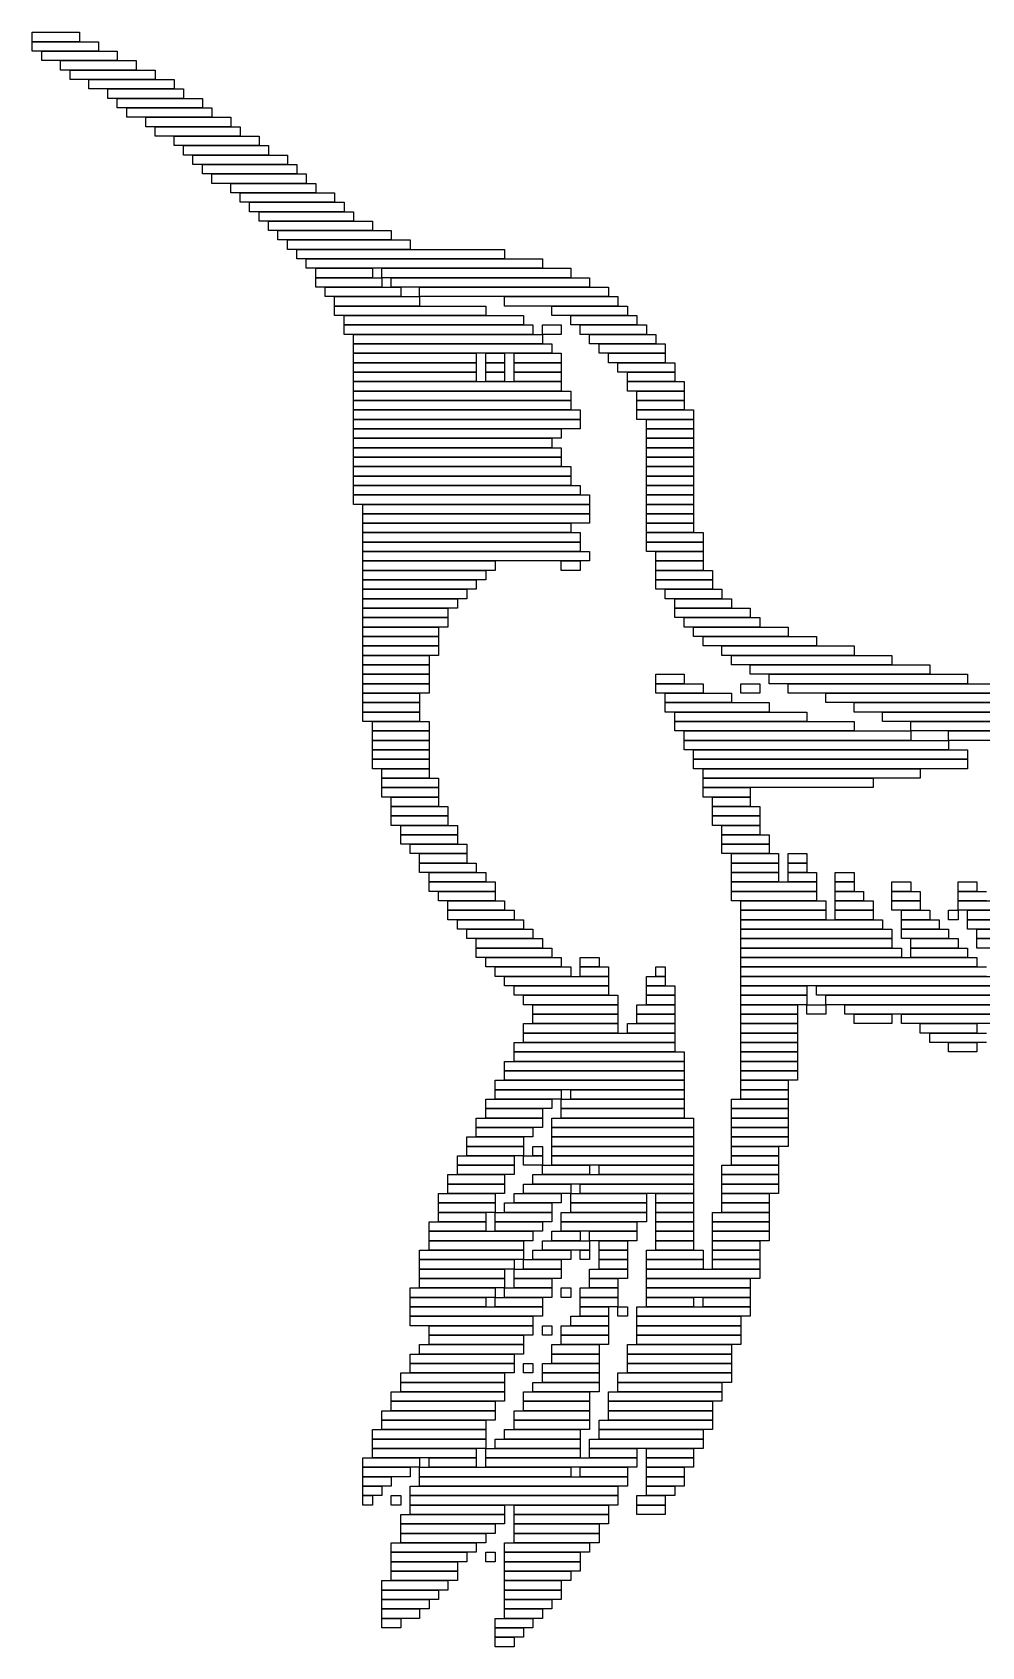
# Model space of a CAD drawing. Extents: x 425 to 599, y 427 to 598.
# Drawn here: x 425 to 525.5, y 427 to 598 of the extents above; entities that cross this region are included whole.
import ezdxf

# ---------------------------------------------------------------- set-up
doc = ezdxf.new("R2010")
doc.units = 0

msp = doc.modelspace()

# ---------------------------------------------------------------- linework, layer by layer
for p, q in [((425, 598), (430, 598)), ((425, 597), (425, 598)), ((430, 597), (425, 597)), ((425, 597), (432, 597)), ((425, 596), (425, 597)), ((430, 598), (430, 597)), ((432, 597), (432, 596)), ((432, 596), (425, 596)), ((426, 596), (434, 596)), ((426, 595), (426, 596)), ((434, 596), (434, 595)), ((434, 595), (426, 595)), ((428, 595), (436, 595)), ((428, 594), (428, 595)), ((436, 594), (428, 594)), ((429, 594), (438, 594)), ((429, 593), (429, 594)), ((436, 595), (436, 594)), ((438, 594), (438, 593)), ((438, 593), (429, 593)), ((431, 593), (440, 593)), ((431, 592), (431, 593)), ((440, 592), (431, 592)), ((433, 592), (441, 592)), ((433, 591), (433, 592)), ((440, 593), (440, 592)), ((441, 592), (441, 591)), ((441, 591), (433, 591)), ((434, 591), (443, 591)), ((434, 590), (434, 591)), ((443, 590), (434, 590)), ((435, 590), (444, 590)), ((435, 589), (435, 590)), ((443, 591), (443, 590)), ((444, 590), (444, 589)), ((444, 589), (435, 589)), ((437, 589), (446, 589)), ((437, 588), (437, 589)), ((446, 589), (446, 588)), ((446, 588), (437, 588)), ((438, 588), (447, 588)), ((438, 587), (438, 588)), ((447, 587), (438, 587)), ((440, 587), (449, 587)), ((440, 586), (440, 587)), ((447, 588), (447, 587)), ((449, 587), (449, 586)), ((449, 586), (440, 586)), ((441, 586), (450, 586)), ((441, 585), (441, 586)), ((450, 585), (441, 585)), ((442, 585), (452, 585)), ((442, 584), (442, 585)), ((450, 586), (450, 585)), ((452, 585), (452, 584)), ((452, 584), (442, 584)), ((443, 584), (453, 584)), ((443, 583), (443, 584)), ((453, 584), (453, 583)), ((453, 583), (443, 583)), ((444, 583), (454, 583)), ((444, 582), (444, 583)), ((454, 582), (444, 582)), ((446, 582), (455, 582)), ((446, 581), (446, 582)), ((454, 583), (454, 582)), ((455, 582), (455, 581)), ((455, 581), (446, 581)), ((447, 581), (457, 581)), ((447, 580), (447, 581)), ((457, 580), (447, 580)), ((448, 580), (458, 580)), ((448, 579), (448, 580)), ((457, 581), (457, 580)), ((458, 580), (458, 579)), ((458, 579), (448, 579)), ((449, 579), (459, 579)), ((449, 578), (449, 579)), ((459, 578), (449, 578)), ((450, 578), (461, 578)), ((450, 577), (450, 578)), ((459, 579), (459, 578)), ((461, 578), (461, 577)), ((461, 577), (450, 577)), ((451, 577), (463, 577)), ((451, 576), (451, 577)), ((463, 577), (463, 576)), ((463, 576), (451, 576)), ((452, 576), (465, 576)), ((452, 575), (452, 576)), ((465, 575), (452, 575)), ((453, 575), (475, 575)), ((453, 574), (453, 575)), ((465, 576), (465, 575)), ((475, 575), (475, 574)), ((475, 574), (453, 574)), ((454, 574), (479, 574)), ((454, 573), (454, 574)), ((479, 573), (454, 573)), ((455, 573), (461, 573)), ((455, 572), (455, 573)), ((461, 573), (461, 572)), ((462, 573), (482, 573)), ((462, 572), (462, 573)), ((479, 574), (479, 573)), ((482, 573), (482, 572)), ((461, 572), (455, 572)), ((455, 572), (462, 572)), ((455, 571), (455, 572)), ((482, 572), (462, 572)), ((462, 572), (462, 571)), ((463, 572), (484, 572)), ((463, 571), (463, 572)), ((484, 572), (484, 571)), ((462, 571), (455, 571)), ((456, 571), (464, 571)), ((456, 570), (456, 571)), ((464, 570), (456, 570)), ((457, 570), (466, 570)), ((457, 569), (457, 570)), ((484, 571), (463, 571)), ((464, 571), (464, 570)), ((466, 571), (486, 571)), ((466, 570), (466, 571)), ((486, 570), (466, 570)), ((466, 570), (466, 569)), ((475, 570), (487, 570)), ((475, 569), (475, 570)), ((486, 571), (486, 570)), ((487, 570), (487, 569)), ((466, 569), (457, 569)), ((457, 569), (473, 569)), ((457, 568), (457, 569)), ((473, 568), (457, 568)), ((458, 568), (477, 568)), ((458, 567), (458, 568)), ((473, 569), (473, 568)), ((487, 569), (475, 569)), ((477, 568), (477, 567)), ((480, 569), (488, 569)), ((480, 568), (480, 569)), ((488, 568), (480, 568)), ((482, 568), (489, 568)), ((482, 567), (482, 568)), ((488, 569), (488, 568)), ((489, 568), (489, 567)), ((477, 567), (458, 567)), ((458, 567), (478, 567)), ((458, 566), (458, 567)), ((478, 567), (478, 566)), ((479, 567), (481, 567)), ((479, 566), (479, 567)), ((481, 567), (481, 566)), ((489, 567), (482, 567)), ((483, 567), (490, 567)), ((483, 566), (483, 567)), ((490, 567), (490, 566)), ((478, 566), (458, 566)), ((459, 566), (479, 566)), ((459, 565), (459, 566)), ((479, 565), (459, 565)), ((459, 565), (480, 565)), ((459, 564), (459, 565)), ((481, 566), (479, 566)), ((479, 566), (479, 565)), ((480, 565), (480, 564)), ((490, 566), (483, 566)), ((484, 566), (491, 566)), ((484, 565), (484, 566)), ((491, 565), (484, 565)), ((485, 565), (492, 565)), ((485, 564), (485, 565)), ((491, 566), (491, 565)), ((492, 565), (492, 564)), ((480, 564), (459, 564)), ((459, 564), (472, 564)), ((459, 563), (459, 564)), ((472, 563), (459, 563)), ((459, 563), (472, 563)), ((459, 562), (459, 563)), ((472, 564), (472, 563)), ((472, 563), (472, 562)), ((473, 564), (475, 564)), ((473, 563), (473, 564)), ((475, 563), (473, 563)), ((473, 563), (475, 563)), ((473, 562), (473, 563)), ((475, 564), (475, 563)), ((475, 563), (475, 562)), ((476, 564), (481, 564)), ((476, 563), (476, 564)), ((481, 563), (476, 563)), ((476, 563), (481, 563)), ((476, 562), (476, 563)), ((481, 564), (481, 563)), ((481, 563), (481, 562)), ((492, 564), (485, 564)), ((486, 564), (492, 564)), ((486, 563), (486, 564)), ((492, 563), (486, 563)), ((487, 563), (493, 563)), ((487, 562), (487, 563)), ((492, 564), (492, 563)), ((493, 563), (493, 562)), ((472, 562), (459, 562)), ((459, 562), (472, 562)), ((459, 561), (459, 562)), ((472, 561), (459, 561)), ((459, 561), (481, 561)), ((459, 560), (459, 561)), ((472, 562), (472, 561)), ((475, 562), (473, 562)), ((473, 562), (475, 562)), ((473, 561), (473, 562)), ((475, 561), (473, 561)), ((475, 562), (475, 561)), ((481, 562), (476, 562)), ((476, 562), (481, 562)), ((476, 561), (476, 562)), ((481, 561), (476, 561)), ((481, 562), (481, 561)), ((481, 561), (481, 560)), ((493, 562), (487, 562)), ((488, 562), (493, 562)), ((488, 561), (488, 562)), ((493, 561), (488, 561)), ((488, 561), (494, 561)), ((488, 560), (488, 561)), ((493, 562), (493, 561)), ((494, 561), (494, 560)), ((481, 560), (459, 560)), ((459, 560), (482, 560)), ((459, 559), (459, 560)), ((482, 560), (482, 559)), ((494, 560), (488, 560)), ((489, 560), (494, 560)), ((489, 559), (489, 560)), ((494, 560), (494, 559)), ((482, 559), (459, 559)), ((459, 559), (482, 559)), ((459, 558), (459, 559)), ((482, 558), (459, 558)), ((459, 558), (483, 558)), ((459, 557), (459, 558)), ((482, 559), (482, 558)), ((483, 558), (483, 557)), ((494, 559), (489, 559)), ((489, 559), (494, 559)), ((489, 558), (489, 559)), ((494, 558), (489, 558)), ((489, 558), (495, 558)), ((489, 557), (489, 558)), ((494, 559), (494, 558)), ((495, 558), (495, 557)), ((483, 557), (459, 557)), ((459, 557), (483, 557)), ((459, 556), (459, 557)), ((483, 556), (459, 556)), ((459, 556), (481, 556)), ((459, 555), (459, 556)), ((481, 556), (481, 555)), ((483, 557), (483, 556)), ((495, 557), (489, 557)), ((490, 557), (495, 557)), ((490, 556), (490, 557)), ((495, 556), (490, 556)), ((490, 556), (495, 556)), ((490, 555), (490, 556)), ((495, 557), (495, 556)), ((495, 556), (495, 555)), ((481, 555), (459, 555)), ((459, 555), (480, 555)), ((459, 554), (459, 555)), ((480, 555), (480, 554)), ((495, 555), (490, 555)), ((490, 555), (495, 555)), ((490, 554), (490, 555)), ((495, 555), (495, 554)), ((480, 554), (459, 554)), ((459, 554), (481, 554)), ((459, 553), (459, 554)), ((481, 553), (459, 553)), ((459, 553), (481, 553)), ((459, 552), (459, 553)), ((481, 554), (481, 553)), ((481, 553), (481, 552)), ((495, 554), (490, 554)), ((490, 554), (495, 554)), ((490, 553), (490, 554)), ((495, 553), (490, 553)), ((490, 553), (495, 553)), ((490, 552), (490, 553)), ((495, 554), (495, 553)), ((495, 553), (495, 552)), ((481, 552), (459, 552)), ((459, 552), (482, 552)), ((459, 551), (459, 552)), ((482, 551), (459, 551)), ((459, 551), (482, 551)), ((459, 550), (459, 551)), ((482, 552), (482, 551)), ((482, 551), (482, 550)), ((495, 552), (490, 552)), ((490, 552), (495, 552)), ((490, 551), (490, 552)), ((495, 551), (490, 551)), ((490, 551), (495, 551)), ((490, 550), (490, 551)), ((495, 552), (495, 551)), ((495, 551), (495, 550)), ((482, 550), (459, 550)), ((459, 550), (483, 550)), ((459, 549), (459, 550)), ((483, 549), (459, 549)), ((459, 549), (484, 549)), ((459, 548), (459, 549)), ((483, 550), (483, 549)), ((484, 549), (484, 548)), ((495, 550), (490, 550)), ((490, 550), (495, 550)), ((490, 549), (490, 550)), ((495, 549), (490, 549)), ((490, 549), (495, 549)), ((490, 548), (490, 549)), ((495, 550), (495, 549)), ((495, 549), (495, 548)), ((484, 548), (459, 548)), ((460, 548), (484, 548)), ((460, 547), (460, 548)), ((484, 548), (484, 547)), ((495, 548), (490, 548)), ((490, 548), (495, 548)), ((490, 547), (490, 548)), ((495, 548), (495, 547)), ((484, 547), (460, 547)), ((460, 547), (484, 547)), ((460, 546), (460, 547)), ((484, 546), (460, 546)), ((460, 546), (482, 546)), ((460, 545), (460, 546)), ((482, 546), (482, 545)), ((484, 547), (484, 546)), ((495, 547), (490, 547)), ((490, 547), (495, 547)), ((490, 546), (490, 547)), ((495, 546), (490, 546)), ((490, 546), (495, 546)), ((490, 545), (490, 546)), ((495, 547), (495, 546)), ((495, 546), (495, 545)), ((482, 545), (460, 545)), ((460, 545), (483, 545)), ((460, 544), (460, 545)), ((483, 544), (460, 544)), ((460, 544), (483, 544)), ((460, 543), (460, 544)), ((483, 545), (483, 544)), ((483, 544), (483, 543)), ((495, 545), (490, 545)), ((490, 545), (496, 545)), ((490, 544), (490, 545)), ((496, 544), (490, 544)), ((490, 544), (496, 544)), ((490, 543), (490, 544)), ((496, 545), (496, 544)), ((496, 544), (496, 543)), ((483, 543), (460, 543)), ((460, 543), (484, 543)), ((460, 542), (460, 543)), ((484, 543), (484, 542)), ((496, 543), (490, 543)), ((491, 543), (496, 543)), ((491, 542), (491, 543)), ((496, 543), (496, 542)), ((484, 542), (460, 542)), ((460, 542), (474, 542)), ((460, 541), (460, 542)), ((474, 541), (460, 541)), ((460, 541), (473, 541)), ((460, 540), (460, 541)), ((473, 541), (473, 540)), ((474, 542), (474, 541)), ((481, 542), (483, 542)), ((481, 541), (481, 542)), ((483, 541), (481, 541)), ((483, 542), (483, 541)), ((496, 542), (491, 542)), ((491, 542), (496, 542)), ((491, 541), (491, 542)), ((496, 541), (491, 541)), ((491, 541), (497, 541)), ((491, 540), (491, 541)), ((496, 542), (496, 541)), ((497, 541), (497, 540)), ((473, 540), (460, 540)), ((460, 540), (472, 540)), ((460, 539), (460, 540)), ((472, 539), (460, 539)), ((460, 539), (471, 539)), ((460, 538), (460, 539)), ((471, 539), (471, 538)), ((472, 540), (472, 539)), ((497, 540), (491, 540)), ((491, 540), (497, 540)), ((491, 539), (491, 540)), ((497, 539), (491, 539)), ((492, 539), (498, 539)), ((492, 538), (492, 539)), ((497, 540), (497, 539)), ((498, 539), (498, 538)), ((471, 538), (460, 538)), ((460, 538), (470, 538)), ((460, 537), (460, 538)), ((470, 537), (460, 537)), ((460, 537), (469, 537)), ((460, 536), (460, 537)), ((469, 537), (469, 536)), ((470, 538), (470, 537)), ((498, 538), (492, 538)), ((493, 538), (499, 538)), ((493, 537), (493, 538)), ((499, 537), (493, 537)), ((493, 537), (501, 537)), ((493, 536), (493, 537)), ((499, 538), (499, 537)), ((501, 537), (501, 536)), ((469, 536), (460, 536)), ((460, 536), (469, 536)), ((460, 535), (460, 536)), ((469, 536), (469, 535)), ((501, 536), (493, 536)), ((494, 536), (502, 536)), ((494, 535), (494, 536)), ((502, 536), (502, 535)), ((469, 535), (460, 535)), ((460, 535), (468, 535)), ((460, 534), (460, 535)), ((468, 534), (460, 534)), ((460, 534), (468, 534)), ((460, 533), (460, 534)), ((468, 535), (468, 534)), ((468, 534), (468, 533)), ((502, 535), (494, 535)), ((495, 535), (505, 535)), ((495, 534), (495, 535)), ((505, 534), (495, 534)), ((496, 534), (508, 534)), ((496, 533), (496, 534)), ((505, 535), (505, 534)), ((508, 534), (508, 533)), ((468, 533), (460, 533)), ((460, 533), (468, 533)), ((460, 532), (460, 533)), ((468, 532), (460, 532)), ((460, 532), (467, 532)), ((460, 531), (460, 532)), ((467, 532), (467, 531)), ((468, 533), (468, 532)), ((508, 533), (496, 533)), ((498, 533), (512, 533)), ((498, 532), (498, 533)), ((512, 532), (498, 532)), ((499, 532), (516, 532)), ((499, 531), (499, 532)), ((512, 533), (512, 532)), ((516, 532), (516, 531)), ((467, 531), (460, 531)), ((460, 531), (467, 531)), ((460, 530), (460, 531)), ((467, 531), (467, 530)), ((516, 531), (499, 531)), ((501, 531), (520, 531)), ((501, 530), (501, 531)), ((520, 531), (520, 530)), ((467, 530), (460, 530)), ((460, 530), (467, 530)), ((460, 529), (460, 530)), ((467, 529), (460, 529)), ((460, 529), (467, 529)), ((460, 528), (460, 529)), ((467, 530), (467, 529)), ((467, 529), (467, 528)), ((491, 530), (494, 530)), ((491, 529), (491, 530)), ((494, 529), (491, 529)), ((491, 529), (496, 529)), ((491, 528), (491, 529)), ((494, 530), (494, 529)), ((496, 529), (496, 528)), ((500, 529), (502, 529)), ((500, 528), (500, 529)), ((520, 530), (501, 530)), ((502, 529), (502, 528)), ((503, 530), (524, 530)), ((503, 529), (503, 530)), ((524, 529), (503, 529)), ((505, 529), (527, 529)), ((505, 528), (505, 529)), ((524, 530), (524, 529)), ((467, 528), (460, 528)), ((460, 528), (466, 528)), ((460, 527), (460, 528)), ((466, 527), (460, 527)), ((460, 527), (466, 527)), ((460, 526), (460, 527)), ((466, 528), (466, 527)), ((466, 527), (466, 526)), ((496, 528), (491, 528)), ((492, 528), (499, 528)), ((492, 527), (492, 528)), ((499, 527), (492, 527)), ((492, 527), (503, 527)), ((492, 526), (492, 527)), ((499, 528), (499, 527)), ((502, 528), (500, 528)), ((503, 527), (503, 526)), ((527, 528), (505, 528)), ((509, 528), (530, 528)), ((509, 527), (509, 528)), ((530, 527), (509, 527)), ((512, 527), (533, 527)), ((512, 526), (512, 527)), ((466, 526), (460, 526)), ((460, 526), (466, 526)), ((460, 525), (460, 526)), ((466, 525), (460, 525)), ((461, 525), (467, 525)), ((461, 524), (461, 525)), ((466, 526), (466, 525)), ((467, 525), (467, 524)), ((503, 526), (492, 526)), ((493, 526), (507, 526)), ((493, 525), (493, 526)), ((507, 525), (493, 525)), ((493, 525), (512, 525)), ((493, 524), (493, 525)), ((507, 526), (507, 525)), ((533, 526), (512, 526)), ((512, 525), (512, 524)), ((515, 526), (536, 526)), ((515, 525), (515, 526)), ((536, 525), (515, 525)), ((518, 525), (538, 525)), ((518, 524), (518, 525)), ((467, 524), (461, 524)), ((461, 524), (467, 524)), ((461, 523), (461, 524)), ((467, 524), (467, 523)), ((512, 524), (493, 524)), ((494, 524), (518, 524)), ((494, 523), (494, 524)), ((538, 524), (518, 524)), ((518, 524), (518, 523)), ((522, 524), (541, 524)), ((522, 523), (522, 524)), ((467, 523), (461, 523)), ((461, 523), (467, 523)), ((461, 522), (461, 523)), ((467, 522), (461, 522)), ((461, 522), (467, 522)), ((461, 521), (461, 522)), ((467, 523), (467, 522)), ((467, 522), (467, 521)), ((518, 523), (494, 523)), ((494, 523), (522, 523)), ((494, 522), (494, 523)), ((522, 522), (494, 522)), ((495, 522), (524, 522)), ((495, 521), (495, 522)), ((541, 523), (522, 523)), ((522, 523), (522, 522)), ((524, 522), (524, 521)), ((467, 521), (461, 521)), ((461, 521), (467, 521)), ((461, 520), (461, 521)), ((467, 520), (461, 520)), ((462, 520), (467, 520)), ((462, 519), (462, 520)), ((467, 521), (467, 520)), ((467, 520), (467, 519)), ((524, 521), (495, 521)), ((495, 521), (524, 521)), ((495, 520), (495, 521)), ((524, 520), (495, 520)), ((496, 520), (519, 520)), ((496, 519), (496, 520)), ((519, 520), (519, 519)), ((524, 521), (524, 520)), ((467, 519), (462, 519)), ((462, 519), (468, 519)), ((462, 518), (462, 519)), ((468, 519), (468, 518)), ((519, 519), (496, 519)), ((496, 519), (514, 519)), ((496, 518), (496, 519)), ((514, 519), (514, 518)), ((468, 518), (462, 518)), ((462, 518), (468, 518)), ((462, 517), (462, 518)), ((468, 517), (462, 517)), ((463, 517), (468, 517)), ((463, 516), (463, 517)), ((468, 518), (468, 517)), ((468, 517), (468, 516)), ((514, 518), (496, 518)), ((496, 518), (501, 518)), ((496, 517), (496, 518)), ((501, 517), (496, 517)), ((497, 517), (501, 517)), ((497, 516), (497, 517)), ((501, 518), (501, 517)), ((501, 517), (501, 516)), ((468, 516), (463, 516)), ((463, 516), (469, 516)), ((463, 515), (463, 516)), ((469, 515), (463, 515)), ((463, 515), (469, 515)), ((463, 514), (463, 515)), ((469, 516), (469, 515)), ((469, 515), (469, 514)), ((501, 516), (497, 516)), ((497, 516), (502, 516)), ((497, 515), (497, 516)), ((502, 515), (497, 515)), ((497, 515), (502, 515)), ((497, 514), (497, 515)), ((502, 516), (502, 515)), ((502, 515), (502, 514)), ((469, 514), (463, 514)), ((464, 514), (470, 514)), ((464, 513), (464, 514)), ((470, 513), (464, 513)), ((464, 513), (470, 513)), ((464, 512), (464, 513)), ((470, 514), (470, 513)), ((470, 513), (470, 512)), ((502, 514), (497, 514)), ((498, 514), (502, 514)), ((498, 513), (498, 514)), ((502, 513), (498, 513)), ((498, 513), (503, 513)), ((498, 512), (498, 513)), ((502, 514), (502, 513)), ((503, 513), (503, 512)), ((470, 512), (464, 512)), ((465, 512), (471, 512)), ((465, 511), (465, 512)), ((471, 512), (471, 511)), ((503, 512), (498, 512)), ((498, 512), (503, 512)), ((498, 511), (498, 512)), ((503, 512), (503, 511)), ((471, 511), (465, 511)), ((466, 511), (471, 511)), ((466, 510), (466, 511)), ((471, 510), (466, 510)), ((466, 510), (472, 510)), ((466, 509), (466, 510)), ((471, 511), (471, 510)), ((472, 510), (472, 509)), ((503, 511), (498, 511)), ((499, 511), (504, 511)), ((499, 510), (499, 511)), ((504, 510), (499, 510)), ((499, 510), (504, 510)), ((499, 509), (499, 510)), ((504, 511), (504, 510)), ((504, 510), (504, 509)), ((505, 511), (507, 511)), ((505, 510), (505, 511)), ((507, 510), (505, 510)), ((505, 510), (507, 510)), ((505, 509), (505, 510)), ((507, 511), (507, 510)), ((507, 510), (507, 509)), ((472, 509), (466, 509)), ((467, 509), (473, 509)), ((467, 508), (467, 509)), ((473, 508), (467, 508)), ((467, 508), (474, 508)), ((467, 507), (467, 508)), ((473, 509), (473, 508)), ((474, 508), (474, 507)), ((504, 509), (499, 509)), ((499, 509), (504, 509)), ((499, 508), (499, 509)), ((504, 508), (499, 508)), ((499, 508), (508, 508)), ((499, 507), (499, 508)), ((504, 509), (504, 508)), ((507, 509), (505, 509)), ((505, 509), (508, 509)), ((505, 508), (505, 509)), ((508, 508), (505, 508)), ((508, 509), (508, 508)), ((508, 508), (508, 507)), ((510, 509), (512, 509)), ((510, 508), (510, 509)), ((512, 508), (510, 508)), ((510, 508), (512, 508)), ((510, 507), (510, 508)), ((512, 509), (512, 508)), ((512, 508), (512, 507)), ((516, 508), (518, 508)), ((516, 507), (516, 508)), ((518, 508), (518, 507)), ((523, 508), (525, 508)), ((523, 507), (523, 508)), ((525, 508), (525, 507)), ((474, 507), (467, 507)), ((468, 507), (474, 507)), ((468, 506), (468, 507)), ((474, 507), (474, 506)), ((508, 507), (499, 507)), ((499, 507), (508, 507)), ((499, 506), (499, 507)), ((508, 507), (508, 506)), ((512, 507), (510, 507)), ((510, 507), (513, 507)), ((510, 506), (510, 507)), ((513, 507), (513, 506)), ((518, 507), (516, 507)), ((516, 507), (519, 507)), ((516, 506), (516, 507)), ((519, 507), (519, 506)), ((525, 507), (523, 507)), ((523, 507), (526, 507)), ((523, 506), (523, 507)), ((474, 506), (468, 506)), ((469, 506), (475, 506)), ((469, 505), (469, 506)), ((475, 505), (469, 505)), ((469, 505), (476, 505)), ((469, 504), (469, 505)), ((475, 506), (475, 505)), ((476, 505), (476, 504)), ((508, 506), (499, 506)), ((500, 506), (509, 506)), ((500, 505), (500, 506)), ((509, 505), (500, 505)), ((500, 505), (509, 505)), ((500, 504), (500, 505)), ((509, 506), (509, 505)), ((509, 505), (509, 504)), ((513, 506), (510, 506)), ((510, 506), (514, 506)), ((510, 505), (510, 506)), ((514, 505), (510, 505)), ((510, 505), (514, 505)), ((510, 504), (510, 505)), ((514, 506), (514, 505)), ((514, 505), (514, 504)), ((519, 506), (516, 506)), ((516, 506), (519, 506)), ((516, 505), (516, 506)), ((519, 505), (516, 505)), ((517, 505), (520, 505)), ((517, 504), (517, 505)), ((519, 506), (519, 505)), ((520, 505), (520, 504)), ((522, 505), (523, 505)), ((522, 504), (522, 505)), ((526, 506), (523, 506)), ((523, 506), (527, 506)), ((523, 505), (523, 506)), ((527, 505), (523, 505)), ((523, 505), (523, 504)), ((524, 505), (528, 505)), ((524, 504), (524, 505)), ((476, 504), (469, 504)), ((470, 504), (477, 504)), ((470, 503), (470, 504)), ((477, 503), (470, 503)), ((471, 503), (478, 503)), ((471, 502), (471, 503)), ((477, 504), (477, 503)), ((478, 503), (478, 502)), ((509, 504), (500, 504)), ((500, 504), (515, 504)), ((500, 503), (500, 504)), ((515, 503), (500, 503)), ((500, 503), (516, 503)), ((500, 502), (500, 503)), ((514, 504), (510, 504)), ((515, 504), (515, 503)), ((516, 503), (516, 502)), ((520, 504), (517, 504)), ((517, 504), (521, 504)), ((517, 503), (517, 504)), ((521, 503), (517, 503)), ((517, 503), (522, 503)), ((517, 502), (517, 503)), ((521, 504), (521, 503)), ((523, 504), (522, 504)), ((522, 503), (522, 502)), ((528, 504), (524, 504)), ((524, 504), (529, 504)), ((524, 503), (524, 504)), ((529, 503), (524, 503)), ((525, 503), (530, 503)), ((525, 502), (525, 503)), ((478, 502), (471, 502)), ((472, 502), (479, 502)), ((472, 501), (472, 502)), ((479, 502), (479, 501)), ((516, 502), (500, 502)), ((500, 502), (516, 502)), ((500, 501), (500, 502)), ((516, 502), (516, 501)), ((522, 502), (517, 502)), ((518, 502), (523, 502)), ((518, 501), (518, 502)), ((523, 502), (523, 501)), ((530, 502), (525, 502)), ((525, 502), (531, 502)), ((525, 501), (525, 502)), ((479, 501), (472, 501)), ((472, 501), (480, 501)), ((472, 500), (472, 501)), ((480, 500), (472, 500)), ((473, 500), (481, 500)), ((473, 499), (473, 500)), ((480, 501), (480, 500)), ((481, 500), (481, 499)), ((483, 500), (485, 500)), ((483, 499), (483, 500)), ((485, 500), (485, 499)), ((516, 501), (500, 501)), ((500, 501), (517, 501)), ((500, 500), (500, 501)), ((517, 500), (500, 500)), ((500, 500), (525, 500)), ((500, 499), (500, 500)), ((517, 501), (517, 500)), ((523, 501), (518, 501)), ((518, 501), (524, 501)), ((518, 500), (518, 501)), ((524, 500), (518, 500)), ((524, 501), (524, 500)), ((531, 501), (525, 501)), ((525, 500), (525, 499)), ((481, 499), (473, 499)), ((474, 499), (482, 499)), ((474, 498), (474, 499)), ((482, 498), (474, 498)), ((475, 498), (486, 498)), ((475, 497), (475, 498)), ((482, 499), (482, 498)), ((485, 499), (483, 499)), ((483, 499), (486, 499)), ((483, 498), (483, 499)), ((486, 498), (483, 498)), ((486, 499), (486, 498)), ((486, 498), (486, 497)), ((490, 498), (492, 498)), ((490, 497), (490, 498)), ((491, 499), (492, 499)), ((491, 498), (491, 499)), ((492, 498), (491, 498)), ((492, 499), (492, 498)), ((492, 498), (492, 497)), ((525, 499), (500, 499)), ((500, 499), (526, 499)), ((500, 498), (500, 499)), ((526, 498), (500, 498)), ((500, 498), (536, 498)), ((500, 497), (500, 498)), ((486, 497), (475, 497)), ((476, 497), (486, 497)), ((476, 496), (476, 497)), ((486, 496), (476, 496)), ((477, 496), (487, 496)), ((477, 495), (477, 496)), ((486, 497), (486, 496)), ((487, 496), (487, 495)), ((492, 497), (490, 497)), ((490, 497), (493, 497)), ((490, 496), (490, 497)), ((493, 496), (490, 496)), ((490, 496), (493, 496)), ((490, 495), (490, 496)), ((493, 497), (493, 496)), ((493, 496), (493, 495)), ((536, 497), (500, 497)), ((500, 497), (507, 497)), ((500, 496), (500, 497)), ((507, 496), (500, 496)), ((500, 496), (507, 496)), ((500, 495), (500, 496)), ((507, 497), (507, 496)), ((507, 496), (507, 495)), ((508, 497), (538, 497)), ((508, 496), (508, 497)), ((538, 496), (508, 496)), ((509, 496), (539, 496)), ((509, 495), (509, 496)), ((487, 495), (477, 495)), ((478, 495), (487, 495)), ((478, 494), (478, 495)), ((487, 495), (487, 494)), ((489, 495), (493, 495)), ((489, 494), (489, 495)), ((493, 495), (490, 495)), ((493, 495), (493, 494)), ((507, 495), (500, 495)), ((500, 495), (506, 495)), ((500, 494), (500, 495)), ((506, 495), (506, 494)), ((507, 495), (509, 495)), ((507, 494), (507, 495)), ((539, 495), (509, 495)), ((509, 495), (509, 494)), ((511, 495), (564, 495)), ((511, 494), (511, 495)), ((477, 493), (487, 493)), ((477, 492), (477, 493)), ((487, 494), (478, 494)), ((478, 494), (487, 494)), ((478, 493), (478, 494)), ((487, 493), (478, 493)), ((487, 494), (487, 493)), ((487, 493), (487, 492)), ((488, 493), (493, 493)), ((488, 492), (488, 493)), ((493, 494), (489, 494)), ((489, 494), (493, 494)), ((489, 493), (489, 494)), ((493, 493), (489, 493)), ((493, 494), (493, 493)), ((493, 493), (493, 492)), ((506, 494), (500, 494)), ((500, 494), (506, 494)), ((500, 493), (500, 494)), ((506, 493), (500, 493)), ((500, 493), (506, 493)), ((500, 492), (500, 493)), ((506, 494), (506, 493)), ((506, 493), (506, 492)), ((509, 494), (507, 494)), ((564, 494), (511, 494)), ((512, 494), (516, 494)), ((512, 493), (512, 494)), ((516, 493), (512, 493)), ((516, 494), (516, 493)), ((517, 494), (566, 494)), ((517, 493), (517, 494)), ((566, 493), (517, 493)), ((519, 493), (525, 493)), ((519, 492), (519, 493)), ((525, 493), (525, 492)), ((476, 491), (493, 491)), ((476, 490), (476, 491)), ((487, 492), (477, 492)), ((477, 492), (493, 492)), ((477, 491), (477, 492)), ((493, 491), (477, 491)), ((493, 492), (488, 492)), ((493, 492), (493, 491)), ((493, 491), (493, 490)), ((506, 492), (500, 492)), ((500, 492), (506, 492)), ((500, 491), (500, 492)), ((506, 491), (500, 491)), ((500, 491), (506, 491)), ((500, 490), (500, 491)), ((506, 492), (506, 491)), ((506, 491), (506, 490)), ((525, 492), (519, 492)), ((520, 492), (526, 492)), ((520, 491), (520, 492)), ((526, 491), (520, 491)), ((522, 491), (525, 491)), ((522, 490), (522, 491)), ((525, 491), (525, 490)), ((493, 490), (476, 490)), ((476, 490), (494, 490)), ((476, 489), (476, 490)), ((494, 490), (494, 489)), ((506, 490), (500, 490)), ((500, 490), (506, 490)), ((500, 489), (500, 490)), ((506, 490), (506, 489)), ((525, 490), (522, 490)), ((475, 489), (494, 489)), ((475, 488), (475, 489)), ((494, 488), (475, 488)), ((475, 488), (494, 488)), ((475, 487), (475, 488)), ((494, 489), (476, 489)), ((494, 489), (494, 488)), ((494, 488), (494, 487)), ((506, 489), (500, 489)), ((500, 489), (506, 489)), ((500, 488), (500, 489)), ((506, 488), (500, 488)), ((500, 488), (506, 488)), ((500, 487), (500, 488)), ((506, 489), (506, 488)), ((506, 488), (506, 487)), ((474, 487), (494, 487)), ((474, 486), (474, 487)), ((494, 486), (474, 486)), ((474, 486), (481, 486)), ((474, 485), (474, 486)), ((494, 487), (475, 487)), ((481, 486), (481, 485)), ((482, 486), (494, 486)), ((482, 485), (482, 486)), ((494, 487), (494, 486)), ((494, 486), (494, 485)), ((506, 487), (500, 487)), ((500, 487), (505, 487)), ((500, 486), (500, 487)), ((505, 486), (500, 486)), ((500, 486), (505, 486)), ((500, 485), (500, 486)), ((505, 487), (505, 486)), ((505, 486), (505, 485)), ((473, 485), (480, 485)), ((473, 484), (473, 485)), ((480, 484), (473, 484)), ((473, 484), (479, 484)), ((473, 483), (473, 484)), ((481, 485), (474, 485)), ((479, 484), (479, 483)), ((480, 485), (480, 484)), ((481, 485), (494, 485)), ((481, 484), (481, 485)), ((494, 484), (481, 484)), ((481, 484), (494, 484)), ((481, 483), (481, 484)), ((494, 485), (482, 485)), ((494, 485), (494, 484)), ((494, 484), (494, 483)), ((499, 485), (505, 485)), ((499, 484), (499, 485)), ((505, 484), (499, 484)), ((499, 484), (505, 484)), ((499, 483), (499, 484)), ((505, 485), (500, 485)), ((505, 485), (505, 484)), ((505, 484), (505, 483)), ((472, 483), (479, 483)), ((472, 482), (472, 483)), ((479, 483), (473, 483)), ((479, 483), (479, 482)), ((480, 483), (495, 483)), ((480, 482), (480, 483)), ((494, 483), (481, 483)), ((495, 483), (495, 482)), ((505, 483), (499, 483)), ((499, 483), (505, 483)), ((499, 482), (499, 483)), ((505, 483), (505, 482)), ((471, 481), (477, 481)), ((471, 480), (471, 481)), ((479, 482), (472, 482)), ((472, 482), (478, 482)), ((472, 481), (472, 482)), ((478, 481), (472, 481)), ((477, 481), (477, 480)), ((478, 482), (478, 481)), ((495, 482), (480, 482)), ((480, 482), (495, 482)), ((480, 481), (480, 482)), ((495, 481), (480, 481)), ((480, 481), (495, 481)), ((480, 480), (480, 481)), ((495, 482), (495, 481)), ((495, 481), (495, 480)), ((505, 482), (499, 482)), ((499, 482), (505, 482)), ((499, 481), (499, 482)), ((505, 481), (499, 481)), ((499, 481), (505, 481)), ((499, 480), (499, 481)), ((505, 482), (505, 481)), ((505, 481), (505, 480)), ((470, 479), (476, 479)), ((470, 478), (470, 479)), ((477, 480), (471, 480)), ((471, 480), (477, 480)), ((471, 479), (471, 480)), ((477, 479), (471, 479)), ((476, 479), (476, 478)), ((477, 480), (477, 479)), ((477, 479), (479, 479)), ((477, 478), (477, 479)), ((478, 480), (479, 480)), ((478, 479), (478, 480)), ((479, 479), (478, 479)), ((479, 480), (479, 479)), ((479, 479), (479, 478)), ((495, 480), (480, 480)), ((480, 480), (495, 480)), ((480, 479), (480, 480)), ((495, 479), (480, 479)), ((480, 479), (495, 479)), ((480, 478), (480, 479)), ((495, 480), (495, 479)), ((495, 479), (495, 478)), ((505, 480), (499, 480)), ((499, 480), (504, 480)), ((499, 479), (499, 480)), ((504, 479), (499, 479)), ((499, 479), (504, 479)), ((499, 478), (499, 479)), ((504, 480), (504, 479)), ((504, 479), (504, 478)), ((476, 478), (470, 478)), ((470, 478), (476, 478)), ((470, 477), (470, 478)), ((476, 478), (476, 477)), ((479, 478), (477, 478)), ((479, 478), (484, 478)), ((479, 477), (479, 478)), ((495, 478), (480, 478)), ((484, 478), (484, 477)), ((485, 478), (495, 478)), ((485, 477), (485, 478)), ((495, 478), (495, 477)), ((498, 478), (504, 478)), ((498, 477), (498, 478)), ((504, 478), (499, 478)), ((504, 478), (504, 477)), ((469, 477), (475, 477)), ((469, 476), (469, 477)), ((475, 476), (469, 476)), ((469, 476), (475, 476)), ((469, 475), (469, 476)), ((476, 477), (470, 477)), ((475, 477), (475, 476)), ((475, 476), (475, 475)), ((477, 476), (482, 476)), ((477, 475), (477, 476)), ((478, 477), (495, 477)), ((478, 476), (478, 477)), ((495, 476), (478, 476)), ((484, 477), (479, 477)), ((482, 476), (482, 475)), ((483, 476), (495, 476)), ((483, 475), (483, 476)), ((495, 477), (485, 477)), ((495, 477), (495, 476)), ((495, 476), (495, 475)), ((504, 477), (498, 477)), ((498, 477), (504, 477)), ((498, 476), (498, 477)), ((504, 476), (498, 476)), ((498, 476), (504, 476)), ((498, 475), (498, 476)), ((504, 477), (504, 476)), ((504, 476), (504, 475)), ((468, 475), (474, 475)), ((468, 474), (468, 475)), ((474, 474), (468, 474)), ((468, 474), (474, 474)), ((468, 473), (468, 474)), ((475, 475), (469, 475)), ((474, 475), (474, 474)), ((474, 474), (474, 473)), ((475, 474), (480, 474)), ((475, 473), (475, 474)), ((476, 475), (481, 475)), ((476, 474), (476, 475)), ((481, 474), (476, 474)), ((482, 475), (477, 475)), ((480, 474), (480, 473)), ((481, 475), (481, 474)), ((482, 475), (490, 475)), ((482, 474), (482, 475)), ((490, 474), (482, 474)), ((482, 474), (490, 474)), ((482, 473), (482, 474)), ((495, 475), (483, 475)), ((490, 475), (490, 474)), ((490, 474), (490, 473)), ((491, 475), (495, 475)), ((491, 474), (491, 475)), ((495, 474), (491, 474)), ((491, 474), (495, 474)), ((491, 473), (491, 474)), ((495, 475), (495, 474)), ((495, 474), (495, 473)), ((504, 475), (498, 475)), ((498, 475), (503, 475)), ((498, 474), (498, 475)), ((503, 474), (498, 474)), ((498, 474), (503, 474)), ((498, 473), (498, 474)), ((503, 475), (503, 474)), ((503, 474), (503, 473)), ((467, 472), (473, 472)), ((467, 471), (467, 472)), ((474, 473), (468, 473)), ((468, 473), (473, 473)), ((468, 472), (468, 473)), ((473, 472), (468, 472)), ((473, 473), (473, 472)), ((473, 472), (473, 471)), ((474, 473), (480, 473)), ((474, 472), (474, 473)), ((480, 472), (474, 472)), ((474, 472), (479, 472)), ((474, 471), (474, 472)), ((480, 473), (475, 473)), ((479, 472), (479, 471)), ((480, 473), (480, 472)), ((481, 473), (490, 473)), ((481, 472), (481, 473)), ((490, 472), (481, 472)), ((481, 472), (489, 472)), ((481, 471), (481, 472)), ((490, 473), (482, 473)), ((489, 472), (489, 471)), ((490, 473), (490, 472)), ((495, 473), (491, 473)), ((491, 473), (495, 473)), ((491, 472), (491, 473)), ((495, 472), (491, 472)), ((491, 472), (495, 472)), ((491, 471), (491, 472)), ((495, 473), (495, 472)), ((495, 472), (495, 471)), ((497, 473), (503, 473)), ((497, 472), (497, 473)), ((503, 472), (497, 472)), ((497, 472), (503, 472)), ((497, 471), (497, 472)), ((503, 473), (498, 473)), ((503, 473), (503, 472)), ((503, 472), (503, 471)), ((473, 471), (467, 471)), ((467, 471), (478, 471)), ((467, 470), (467, 471)), ((479, 471), (474, 471)), ((478, 471), (478, 470)), ((480, 471), (483, 471)), ((480, 470), (480, 471)), ((489, 471), (481, 471)), ((483, 471), (483, 470)), ((484, 471), (489, 471)), ((484, 470), (484, 471)), ((489, 471), (489, 470)), ((495, 471), (491, 471)), ((491, 471), (495, 471)), ((491, 470), (491, 471)), ((495, 471), (495, 470)), ((503, 471), (497, 471)), ((497, 471), (503, 471)), ((497, 470), (497, 471)), ((503, 471), (503, 470)), ((466, 469), (477, 469)), ((466, 468), (466, 469)), ((478, 470), (467, 470)), ((467, 470), (477, 470)), ((467, 469), (467, 470)), ((477, 469), (467, 469)), ((477, 470), (477, 469)), ((477, 469), (477, 468)), ((478, 469), (482, 469)), ((478, 468), (478, 469)), ((479, 470), (484, 470)), ((479, 469), (479, 470)), ((484, 469), (479, 469)), ((483, 470), (480, 470)), ((482, 469), (482, 468)), ((483, 469), (484, 469)), ((483, 468), (483, 469)), ((489, 470), (484, 470)), ((484, 470), (484, 469)), ((484, 469), (484, 468)), ((485, 470), (488, 470)), ((485, 469), (485, 470)), ((488, 469), (485, 469)), ((485, 469), (488, 469)), ((485, 468), (485, 469)), ((488, 470), (488, 469)), ((488, 469), (488, 468)), ((490, 469), (496, 469)), ((490, 468), (490, 469)), ((495, 470), (491, 470)), ((491, 470), (495, 470)), ((491, 469), (491, 470)), ((495, 469), (491, 469)), ((495, 470), (495, 469)), ((496, 469), (496, 468)), ((503, 470), (497, 470)), ((497, 470), (502, 470)), ((497, 469), (497, 470)), ((502, 469), (497, 469)), ((497, 469), (502, 469)), ((497, 468), (497, 469)), ((502, 470), (502, 469)), ((502, 469), (502, 468)), ((477, 468), (466, 468)), ((466, 468), (476, 468)), ((466, 467), (466, 468)), ((476, 467), (466, 467)), ((466, 467), (475, 467)), ((466, 466), (466, 467)), ((475, 467), (475, 466)), ((476, 468), (476, 467)), ((476, 467), (481, 467)), ((476, 466), (476, 467)), ((477, 468), (481, 468)), ((477, 467), (477, 468)), ((481, 467), (477, 467)), ((482, 468), (478, 468)), ((481, 468), (481, 467)), ((481, 467), (481, 466)), ((484, 468), (483, 468)), ((484, 467), (488, 467)), ((484, 466), (484, 467)), ((488, 468), (485, 468)), ((485, 468), (488, 468)), ((485, 467), (485, 468)), ((488, 467), (485, 467)), ((488, 468), (488, 467)), ((488, 467), (488, 466)), ((496, 468), (490, 468)), ((490, 468), (496, 468)), ((490, 467), (490, 468)), ((496, 467), (490, 467)), ((490, 467), (502, 467)), ((490, 466), (490, 467)), ((496, 468), (496, 467)), ((502, 468), (497, 468)), ((497, 468), (502, 468)), ((497, 467), (497, 468)), ((502, 467), (497, 467)), ((502, 468), (502, 467)), ((502, 467), (502, 466)), ((475, 466), (466, 466)), ((466, 466), (475, 466)), ((466, 465), (466, 466)), ((475, 466), (475, 465)), ((481, 466), (476, 466)), ((476, 466), (480, 466)), ((476, 465), (476, 466)), ((480, 466), (480, 465)), ((488, 466), (484, 466)), ((484, 466), (487, 466)), ((484, 465), (484, 466)), ((487, 466), (487, 465)), ((502, 466), (490, 466)), ((490, 466), (501, 466)), ((490, 465), (490, 466)), ((501, 466), (501, 465)), ((465, 465), (474, 465)), ((465, 464), (465, 465)), ((474, 464), (465, 464)), ((465, 464), (473, 464)), ((465, 463), (465, 464)), ((475, 465), (466, 465)), ((473, 464), (473, 463)), ((474, 465), (474, 464)), ((474, 464), (479, 464)), ((474, 463), (474, 464)), ((475, 465), (480, 465)), ((475, 464), (475, 465)), ((480, 464), (475, 464)), ((480, 465), (476, 465)), ((479, 464), (479, 463)), ((480, 465), (480, 464)), ((481, 465), (482, 465)), ((481, 464), (481, 465)), ((482, 464), (481, 464)), ((482, 465), (482, 464)), ((483, 465), (487, 465)), ((483, 464), (483, 465)), ((487, 464), (483, 464)), ((483, 464), (487, 464)), ((483, 463), (483, 464)), ((487, 465), (484, 465)), ((487, 465), (487, 464)), ((487, 464), (487, 463)), ((501, 465), (490, 465)), ((490, 465), (501, 465)), ((490, 464), (490, 465)), ((501, 464), (490, 464)), ((490, 464), (495, 464)), ((490, 463), (490, 464)), ((495, 464), (495, 463)), ((496, 464), (501, 464)), ((496, 463), (496, 464)), ((501, 465), (501, 464)), ((501, 464), (501, 463)), ((473, 463), (465, 463)), ((465, 463), (479, 463)), ((465, 462), (465, 463)), ((479, 462), (465, 462)), ((465, 462), (478, 462)), ((465, 461), (465, 462)), ((479, 463), (474, 463)), ((478, 462), (478, 461)), ((479, 463), (479, 462)), ((482, 462), (486, 462)), ((482, 461), (482, 462)), ((487, 463), (483, 463)), ((483, 463), (486, 463)), ((483, 462), (483, 463)), ((486, 462), (483, 462)), ((486, 463), (486, 462)), ((486, 462), (486, 461)), ((487, 463), (488, 463)), ((487, 462), (487, 463)), ((488, 462), (487, 462)), ((488, 463), (488, 462)), ((489, 463), (501, 463)), ((489, 462), (489, 463)), ((501, 462), (489, 462)), ((489, 462), (500, 462)), ((489, 461), (489, 462)), ((495, 463), (490, 463)), ((501, 463), (496, 463)), ((500, 462), (500, 461)), ((501, 463), (501, 462)), ((478, 461), (465, 461)), ((467, 461), (478, 461)), ((467, 460), (467, 461)), ((478, 460), (467, 460)), ((467, 460), (477, 460)), ((467, 459), (467, 460)), ((477, 460), (477, 459)), ((478, 461), (478, 460)), ((479, 461), (480, 461)), ((479, 460), (479, 461)), ((480, 460), (479, 460)), ((480, 461), (480, 460)), ((481, 461), (486, 461)), ((481, 460), (481, 461)), ((486, 460), (481, 460)), ((481, 460), (486, 460)), ((481, 459), (481, 460)), ((486, 461), (482, 461)), ((486, 461), (486, 460)), ((486, 460), (486, 459)), ((500, 461), (489, 461)), ((489, 461), (500, 461)), ((489, 460), (489, 461)), ((500, 460), (489, 460)), ((489, 460), (500, 460)), ((489, 459), (489, 460)), ((500, 461), (500, 460)), ((500, 460), (500, 459)), ((466, 459), (477, 459)), ((466, 458), (466, 459)), ((477, 459), (467, 459)), ((477, 459), (477, 458)), ((480, 459), (485, 459)), ((480, 458), (480, 459)), ((486, 459), (481, 459)), ((485, 459), (485, 458)), ((488, 459), (499, 459)), ((488, 458), (488, 459)), ((500, 459), (489, 459)), ((499, 459), (499, 458)), ((465, 458), (476, 458)), ((465, 457), (465, 458)), ((476, 457), (465, 457)), ((465, 457), (476, 457)), ((465, 456), (465, 457)), ((477, 458), (466, 458)), ((476, 458), (476, 457)), ((476, 457), (476, 456)), ((477, 457), (478, 457)), ((477, 456), (477, 457)), ((478, 457), (478, 456)), ((479, 457), (485, 457)), ((479, 456), (479, 457)), ((485, 458), (480, 458)), ((480, 458), (485, 458)), ((480, 457), (480, 458)), ((485, 457), (480, 457)), ((485, 458), (485, 457)), ((485, 457), (485, 456)), ((499, 458), (488, 458)), ((488, 458), (499, 458)), ((488, 457), (488, 458)), ((499, 457), (488, 457)), ((488, 457), (499, 457)), ((488, 456), (488, 457)), ((499, 458), (499, 457)), ((499, 457), (499, 456)), ((464, 456), (475, 456)), ((464, 455), (464, 456)), ((475, 455), (464, 455)), ((464, 455), (475, 455)), ((464, 454), (464, 455)), ((476, 456), (465, 456)), ((475, 456), (475, 455)), ((475, 455), (475, 454)), ((478, 456), (477, 456)), ((478, 455), (485, 455)), ((478, 454), (478, 455)), ((485, 456), (479, 456)), ((479, 456), (485, 456)), ((479, 455), (479, 456)), ((485, 455), (479, 455)), ((485, 456), (485, 455)), ((485, 455), (485, 454)), ((487, 456), (499, 456)), ((487, 455), (487, 456)), ((499, 455), (487, 455)), ((487, 455), (498, 455)), ((487, 454), (487, 455)), ((499, 456), (488, 456)), ((498, 455), (498, 454)), ((499, 456), (499, 455)), ((463, 454), (475, 454)), ((463, 453), (463, 454)), ((475, 454), (464, 454)), ((475, 454), (475, 453)), ((477, 454), (484, 454)), ((477, 453), (477, 454)), ((485, 454), (478, 454)), ((484, 454), (484, 453)), ((486, 454), (498, 454)), ((486, 453), (486, 454)), ((498, 454), (487, 454)), ((498, 454), (498, 453)), ((462, 452), (474, 452)), ((462, 451), (462, 452)), ((475, 453), (463, 453)), ((463, 453), (474, 453)), ((463, 452), (463, 453)), ((474, 452), (463, 452)), ((474, 453), (474, 452)), ((474, 452), (474, 451)), ((476, 452), (484, 452)), ((476, 451), (476, 452)), ((484, 453), (477, 453)), ((477, 453), (484, 453)), ((477, 452), (477, 453)), ((484, 452), (477, 452)), ((484, 453), (484, 452)), ((484, 452), (484, 451)), ((498, 453), (486, 453)), ((486, 453), (497, 453)), ((486, 452), (486, 453)), ((497, 452), (486, 452)), ((486, 452), (497, 452)), ((486, 451), (486, 452)), ((497, 453), (497, 452)), ((497, 452), (497, 451)), ((461, 450), (473, 450)), ((461, 449), (461, 450)), ((474, 451), (462, 451)), ((462, 451), (473, 451)), ((462, 450), (462, 451)), ((473, 450), (462, 450)), ((473, 451), (473, 450)), ((473, 450), (473, 449)), ((475, 450), (483, 450)), ((475, 449), (475, 450)), ((484, 451), (476, 451)), ((476, 451), (484, 451)), ((476, 450), (476, 451)), ((484, 450), (476, 450)), ((483, 450), (483, 449)), ((484, 451), (484, 450)), ((485, 451), (497, 451)), ((485, 450), (485, 451)), ((497, 450), (485, 450)), ((485, 450), (496, 450)), ((485, 449), (485, 450)), ((497, 451), (486, 451)), ((496, 450), (496, 449)), ((497, 451), (497, 450)), ((473, 449), (461, 449)), ((461, 449), (473, 449)), ((461, 448), (461, 449)), ((473, 449), (473, 448)), ((474, 449), (483, 449)), ((474, 448), (474, 449)), ((483, 449), (475, 449)), ((483, 449), (483, 448)), ((484, 449), (496, 449)), ((484, 448), (484, 449)), ((496, 449), (485, 449)), ((496, 449), (496, 448)), ((460, 447), (466, 447)), ((460, 446), (460, 447)), ((473, 448), (461, 448)), ((461, 448), (472, 448)), ((461, 447), (461, 448)), ((472, 447), (461, 447)), ((466, 447), (466, 446)), ((467, 447), (472, 447)), ((467, 446), (467, 447)), ((472, 448), (472, 447)), ((472, 447), (472, 446)), ((473, 448), (483, 448)), ((473, 447), (473, 448)), ((483, 447), (473, 447)), ((473, 447), (489, 447)), ((473, 446), (473, 447)), ((483, 448), (474, 448)), ((483, 448), (483, 447)), ((496, 448), (484, 448)), ((484, 448), (489, 448)), ((484, 447), (484, 448)), ((489, 447), (484, 447)), ((489, 448), (489, 447)), ((489, 447), (489, 446)), ((490, 448), (495, 448)), ((490, 447), (490, 448)), ((495, 447), (490, 447)), ((490, 447), (495, 447)), ((490, 446), (490, 447)), ((495, 448), (495, 447)), ((495, 447), (495, 446)), ((466, 446), (460, 446)), ((460, 446), (465, 446)), ((460, 445), (460, 446)), ((465, 445), (460, 445)), ((460, 445), (463, 445)), ((460, 444), (460, 445)), ((463, 445), (463, 444)), ((465, 446), (465, 445)), ((466, 446), (482, 446)), ((466, 445), (466, 446)), ((482, 445), (466, 445)), ((466, 445), (488, 445)), ((466, 444), (466, 445)), ((472, 446), (467, 446)), ((489, 446), (473, 446)), ((482, 446), (482, 445)), ((483, 446), (488, 446)), ((483, 445), (483, 446)), ((488, 445), (483, 445)), ((488, 446), (488, 445)), ((488, 445), (488, 444)), ((495, 446), (490, 446)), ((490, 446), (494, 446)), ((490, 445), (490, 446)), ((494, 445), (490, 445)), ((490, 445), (494, 445)), ((490, 444), (490, 445)), ((494, 446), (494, 445)), ((494, 445), (494, 444)), ((463, 444), (460, 444)), ((460, 444), (462, 444)), ((460, 443), (460, 444)), ((462, 443), (460, 443)), ((460, 443), (461, 443)), ((460, 442), (460, 443)), ((461, 443), (461, 442)), ((462, 444), (462, 443)), ((463, 443), (464, 443)), ((463, 442), (463, 443)), ((464, 443), (464, 442)), ((465, 444), (487, 444)), ((465, 443), (465, 444)), ((487, 443), (465, 443)), ((465, 443), (487, 443)), ((465, 442), (465, 443)), ((488, 444), (466, 444)), ((487, 444), (487, 443)), ((487, 443), (487, 442)), ((489, 443), (492, 443)), ((489, 442), (489, 443)), ((494, 444), (490, 444)), ((490, 444), (493, 444)), ((490, 443), (490, 444)), ((493, 443), (490, 443)), ((492, 443), (492, 442)), ((493, 444), (493, 443)), ((461, 442), (460, 442)), ((464, 442), (463, 442)), ((487, 442), (465, 442)), ((465, 442), (475, 442)), ((465, 441), (465, 442)), ((475, 442), (475, 441)), ((476, 442), (486, 442)), ((476, 441), (476, 442)), ((486, 442), (486, 441)), ((492, 442), (489, 442)), ((489, 442), (492, 442)), ((489, 441), (489, 442)), ((492, 442), (492, 441)), ((464, 441), (475, 441)), ((464, 440), (464, 441)), ((475, 440), (464, 440)), ((464, 440), (474, 440)), ((464, 439), (464, 440)), ((475, 441), (465, 441)), ((474, 440), (474, 439)), ((475, 441), (475, 440)), ((486, 441), (476, 441)), ((476, 441), (486, 441)), ((476, 440), (476, 441)), ((486, 440), (476, 440)), ((476, 440), (485, 440)), ((476, 439), (476, 440)), ((485, 440), (485, 439)), ((486, 441), (486, 440)), ((492, 441), (489, 441)), ((463, 438), (472, 438)), ((463, 437), (463, 438)), ((474, 439), (464, 439)), ((464, 439), (473, 439)), ((464, 438), (464, 439)), ((473, 438), (464, 438)), ((472, 438), (472, 437)), ((473, 439), (473, 438)), ((475, 438), (484, 438)), ((475, 437), (475, 438)), ((485, 439), (476, 439)), ((476, 439), (485, 439)), ((476, 438), (476, 439)), ((485, 438), (476, 438)), ((484, 438), (484, 437)), ((485, 439), (485, 438)), ((472, 437), (463, 437)), ((463, 437), (471, 437)), ((463, 436), (463, 437)), ((471, 437), (471, 436)), ((473, 437), (474, 437)), ((473, 436), (473, 437)), ((474, 437), (474, 436)), ((484, 437), (475, 437)), ((475, 437), (483, 437)), ((475, 436), (475, 437)), ((483, 437), (483, 436)), ((471, 436), (463, 436)), ((463, 436), (470, 436)), ((463, 435), (463, 436)), ((470, 435), (463, 435)), ((463, 435), (470, 435)), ((463, 434), (463, 435)), ((470, 436), (470, 435)), ((470, 435), (470, 434)), ((474, 436), (473, 436)), ((483, 436), (475, 436)), ((475, 436), (483, 436)), ((475, 435), (475, 436)), ((483, 435), (475, 435)), ((475, 435), (482, 435)), ((475, 434), (475, 435)), ((482, 435), (482, 434)), ((483, 436), (483, 435)), ((462, 434), (469, 434)), ((462, 433), (462, 434)), ((469, 433), (462, 433)), ((462, 433), (468, 433)), ((462, 432), (462, 433)), ((470, 434), (463, 434)), ((468, 433), (468, 432)), ((469, 434), (469, 433)), ((482, 434), (475, 434)), ((475, 434), (481, 434)), ((475, 433), (475, 434)), ((481, 433), (475, 433)), ((475, 433), (481, 433)), ((475, 432), (475, 433)), ((481, 434), (481, 433)), ((481, 433), (481, 432)), ((468, 432), (462, 432)), ((462, 432), (467, 432)), ((462, 431), (462, 432)), ((467, 431), (462, 431)), ((462, 431), (466, 431)), ((462, 430), (462, 431)), ((466, 431), (466, 430)), ((467, 432), (467, 431)), ((481, 432), (475, 432)), ((475, 432), (480, 432)), ((475, 431), (475, 432)), ((480, 431), (475, 431)), ((475, 431), (479, 431)), ((475, 430), (475, 431)), ((479, 431), (479, 430)), ((480, 432), (480, 431)), ((466, 430), (462, 430)), ((462, 430), (464, 430)), ((462, 429), (462, 430)), ((464, 430), (464, 429)), ((474, 430), (478, 430)), ((474, 429), (474, 430)), ((479, 430), (475, 430)), ((478, 430), (478, 429)), ((464, 429), (462, 429)), ((478, 429), (474, 429)), ((474, 429), (477, 429)), ((474, 428), (474, 429)), ((477, 428), (474, 428)), ((474, 428), (476, 428)), ((474, 427), (474, 428)), ((476, 428), (476, 427)), ((477, 429), (477, 428)), ((476, 427), (474, 427))]:
    msp.add_line(p, q)

doc.saveas('drawing.dxf')
